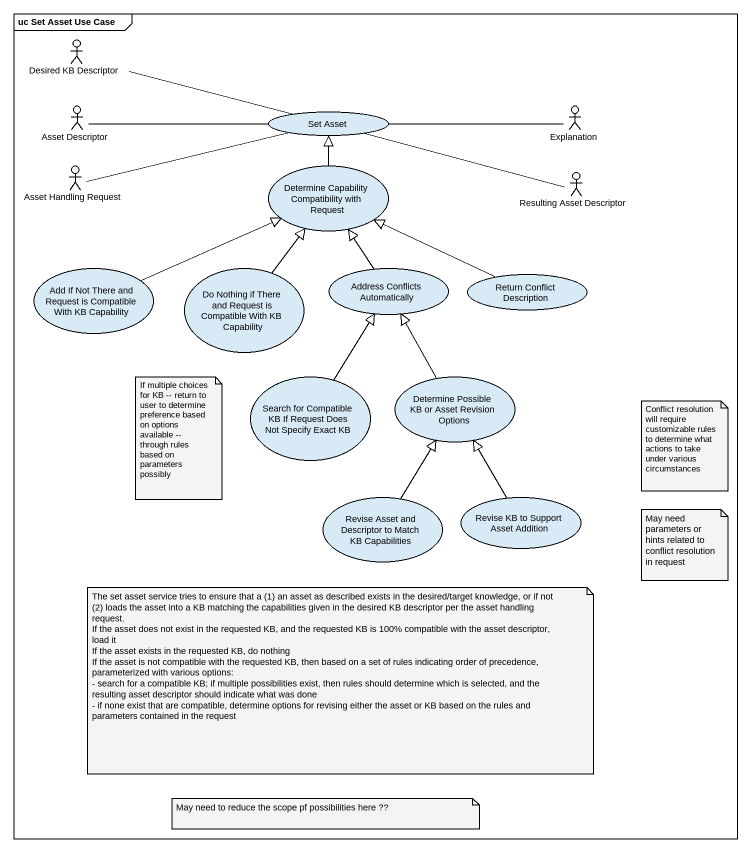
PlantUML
@startuml
mainframe uc Set Asset Use Case
actor "Desired KB Descriptor" as Desired_KB_Descriptor
actor "Asset Descriptor" as Asset_Descriptor
usecase "Set Asset" as Set_Asset
actor Explanation
actor "Asset Handling Request" as Asset_Handling_Request
usecase "Determine Capability Compatibility with Request" as Determine_Capability
actor "Resulting Asset Descriptor" as Resulting_Asset_Descriptor
usecase "Add If Not There and Request is Compatible With KB Capability" as Add_If_Not_There_and
usecase "Do Nothing if There and Request is Compatible With KB Capability" as Do_Nothing_if_There_and
usecase "Address Conflicts Automatically" as Address_Conflicts
usecase "Return Conflict Description" as Return_Conflict_Description
usecase "Search for Compatible KB If Request Does Not Specify Exact KB" as Search_for_Compatible_KB_If
usecase "Determine Possible KB or Asset Revision Options" as Determine_Possible_KB_or
usecase "Revise Asset and Descriptor to Match KB Capabilities" as Revise_Asset_and_Descriptor
usecase "Revise KB to Support Asset Addition" as Revise_KB_to_Support_Asset
Desired_KB_Descriptor -right- Set_Asset
Asset_Descriptor -right- Set_Asset
Set_Asset -right- Explanation
Set_Asset -right- Resulting_Asset_Descriptor
Asset_Handling_Request -right- Set_Asset
Determine_Capability -up-|> Set_Asset
Add_If_Not_There_and -right-|> Determine_Capability
Do_Nothing_if_There_and -up-|> Determine_Capability
Address_Conflicts -up-|> Determine_Capability
Return_Conflict_Description -left-|> Determine_Capability
Search_for_Compatible_KB_If -up-|> Address_Conflicts
Determine_Possible_KB_or -up-|> Address_Conflicts
Revise_Asset_and_Descriptor -up-|> Determine_Possible_KB_or
Revise_KB_to_Support_Asset -up-|> Determine_Possible_KB_or
note as N1
  If multiple choices for KB ~-- return to user to determine preference based on options available ~-- through rules based on parameters possibly
end note
note as N2
  Conflict resolution will require customizable rules to determine what actions to take under various circumstances
end note
note as N3
  May need parameters or hints related to conflict resolution in request
end note
note as N4
  The set asset service tries to ensure that a (1) an asset as described exists in the desired/target knowledge, or if not (2) loads the asset into a KB matching the capabilities given in the desired KB descriptor per the asset handling request.
  If the asset does not exist in the requested KB, and the requested KB is 100% compatible with the asset descriptor, load it
  If the asset exists in the requested KB, do nothing
  If the asset is not compatible with the requested KB, then based on a set of rules indicating order of precedence, parameterized with various options:
  - search for a compatible KB; if multiple possibilities exist, then rules should determine which is selected, and the resulting asset descriptor should indicate what was done
  - if none exist that are compatible, determine options for revising either the asset or KB based on the rules and parameters contained in the request
end note
note as N5
  May need to reduce the scope pf possibilities here ??
end note
@enduml
